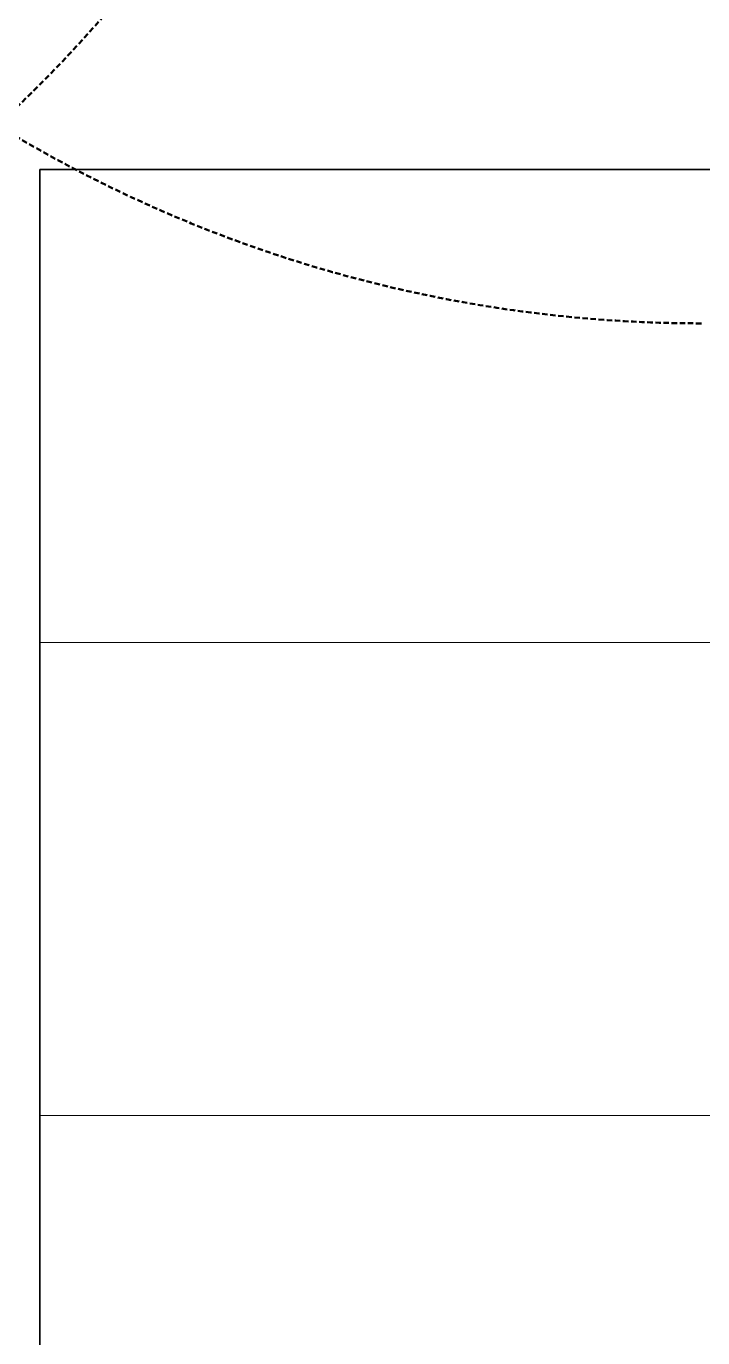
# Model space of a CAD drawing. Header units: millimetres. Extents: x -153298 to 620751, y -313239 to 250031.
# Drawn here: x 12069.2 to 12319.2, y -306498.3 to -306013.5 of the extents above; entities that cross this region are included whole.
import ezdxf

# ---------------------------------------------------------------- set-up
doc = ezdxf.new("R2010")
doc.units = ezdxf.units.MM
doc.linetypes.add('DPA_Hidden 50', pattern=[3, 2, -1])
for name, color, linetype, lineweight in [('A-DETL-GENF', 2, 'Continuous', 35), ('A-DOOR-E', 2, 'Continuous', 25), ('WALL-E', 2, 'Continuous', 35)]:
    doc.layers.add(name, color=color, linetype=linetype, lineweight=lineweight)

# ---------------------------------------------------------------- blocks, each defined once
blk = doc.blocks.new('M_Door-Overhead-Rolling - RS-17510645-2140-01 ENTRANCE 1 ELEVATION 2')
at = {"layer": 'A-DOOR-E', "lineweight": 9}
for p, q in [((-9684.77, 104998.29), (-12597.02, 104998.29)), ((-12597.02, 104998.29), (-9684.77, 104998.29)), ((-12597.02, 104998.29), (-9684.77, 104998.29)), ((-9684.77, 104998.29), (-12597.02, 104998.29)), ((-12597.02, 104998.29), (-12597.02, 103450)), ((-12597.02, 103450), (-12597.02, 104998.29)), ((-12597.02, 104823.41), (-9684.77, 104823.41)), ((-9684.77, 104648.54), (-12597.02, 104648.54))]:
    blk.add_line(p, q, dxfattribs=at)
blk = doc.blocks.new('DPA_AN_Callout - DPA_AN_Callout-15497441-2140-01 ENTRANCE 1 ELEVATION 2')
at = {"layer": 'A-DETL-GENF', "linetype": 'DPA_Hidden 50', "lineweight": 50}
blk.add_arc((-12950.89, 105382.91), 500, 270, 0, dxfattribs=at)
blk = doc.blocks.new('DPA_AN_Callout - DPA_AN_Callout-15497909-2140-01 ENTRANCE 1 ELEVATION 2')
at = {"layer": 'A-DETL-GENF', "linetype": 'DPA_Hidden 50', "lineweight": 50}
blk.add_arc((-12352.02, 105441.41), 500, 180, 270, dxfattribs=at)

msp = doc.modelspace()

# ---------------------------------------------------------------- linework, layer by layer
at = {"layer": 'WALL-E'}
for p, q in [((14986.4024, -306066.4195), (12074.1524, -306066.4195)), ((12074.1524, -306066.4195), (12074.1524, -307614.7103)), ((12074.1524, -307614.7103), (12074.1524, -306066.4195)), ((12074.1524, -306066.4195), (14986.4024, -306066.4195)), ((12074.1524, -307614.7103), (12074.1524, -306066.4195))]:
    msp.add_line(p, q, dxfattribs=at)

# ---------------------------------------------------------------- block references
at = {"layer": 'A-DETL-GENF'}
for name in ['DPA_AN_Callout - DPA_AN_Callout-15497441-2140-01 ENTRANCE 1 ELEVATION 2', 'DPA_AN_Callout - DPA_AN_Callout-15497909-2140-01 ENTRANCE 1 ELEVATION 2']:
    msp.add_blockref(name, (24671.1729, -411064.7103), dxfattribs=at)
at = {"layer": 'A-DOOR-E'}
msp.add_blockref('M_Door-Overhead-Rolling - RS-17510645-2140-01 ENTRANCE 1 ELEVATION 2', (24671.1729, -411064.7103), dxfattribs=at)

doc.saveas('drawing.dxf')
